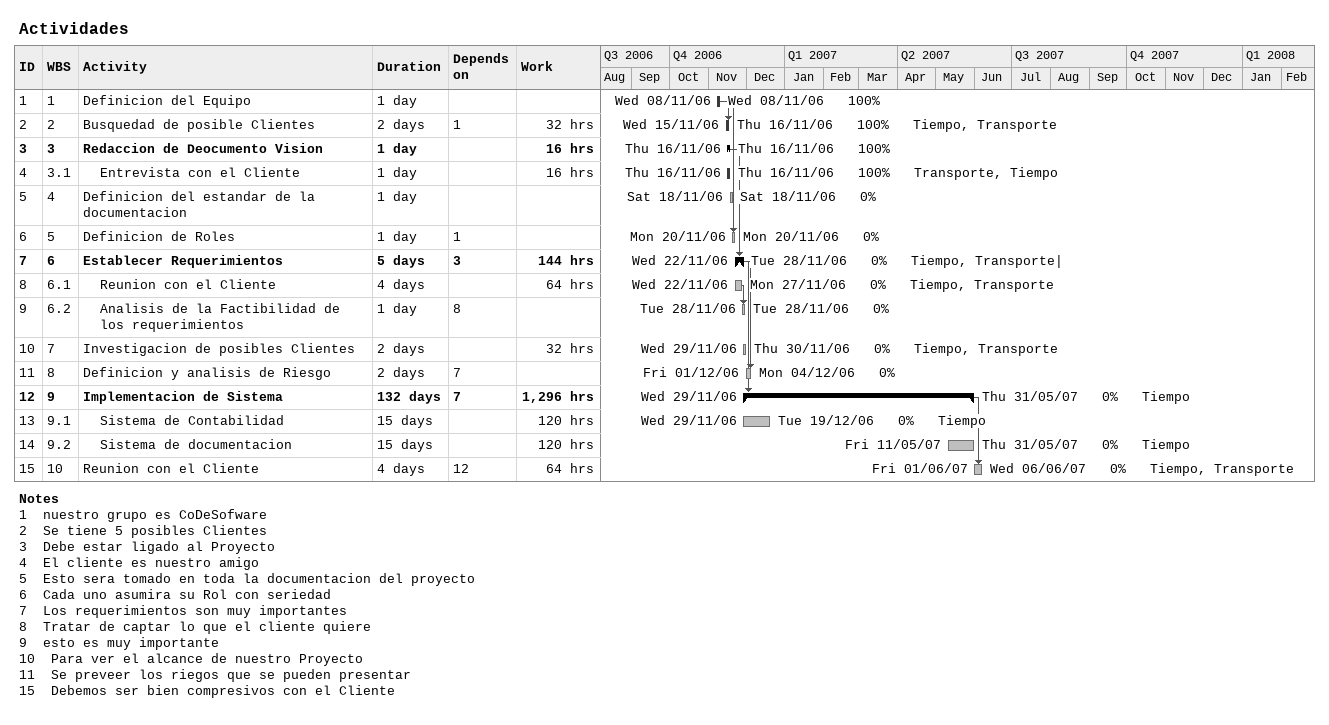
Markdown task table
Actividades

| ID | WBS | Task | Duration | Start | Finish | Predecessors | Resources | % complete | Work (h) |
|---|---|---|---|---|---|---|---|---|---|
| 1 | 1 | Definicion del Equipo | 1d | 2006-11-08 | 2006-11-08 |  |  | 100 |  |
| 2 | 2 | Busquedad de posible Clientes | 2d | 2006-11-15 | 2006-11-16 | 1 | Tiempo, Transporte | 100 | 32 |
| 3 | 3 | **Redaccion de Deocumento Vision** | 1d | 2006-11-16 | 2006-11-16 |  |  | 100 | 16 |
| 4 | 3.1 | Entrevista con el Cliente | 1d | 2006-11-16 | 2006-11-16 |  | Transporte, Tiempo | 100 | 16 |
| 5 | 4 | Definicion del estandar de la documentacion | 1d | 2006-11-18 | 2006-11-18 |  |  | 0 |  |
| 6 | 5 | Definicion de Roles | 1d | 2006-11-20 | 2006-11-20 | 1 |  | 0 |  |
| 7 | 6 | **Establecer Requerimientos** | 5d | 2006-11-22 | 2006-11-28 | 3 | Tiempo, Transporte\| | 0 | 144 |
| 8 | 6.1 | Reunion con el Cliente | 4d | 2006-11-22 | 2006-11-27 |  | Tiempo, Transporte | 0 | 64 |
| 9 | 6.2 | Analisis de la Factibilidad de los requerimientos | 1d | 2006-11-28 | 2006-11-28 | 8 |  | 0 |  |
| 10 | 7 | Investigacion de posibles Clientes | 2d | 2006-11-29 | 2006-11-30 |  | Tiempo, Transporte | 0 | 32 |
| 11 | 8 | Definicion y analisis de Riesgo | 2d | 2006-12-01 | 2006-12-04 | 7 |  | 0 |  |
| 12 | 9 | **Implementacion de Sistema** | 132d | 2006-11-29 | 2007-05-31 | 7 | Tiempo | 0 | 1296 |
| 13 | 9.1 | Sistema de Contabilidad | 15d | 2006-11-29 | 2006-12-19 |  | Tiempo | 0 | 120 |
| 14 | 9.2 | Sistema de documentacion | 15d | 2007-05-11 | 2007-05-31 |  | Tiempo | 0 | 120 |
| 15 | 10 | Reunion con el Cliente | 4d | 2007-06-01 | 2007-06-06 | 12 | Tiempo, Transporte | 0 | 64 |

Notes
- 1: nuestro grupo es CoDeSofware
- 2: Se tiene 5 posibles Clientes
- 3: Debe estar ligado al Proyecto
- 4: El cliente es nuestro amigo
- 5: Esto sera tomado en toda la documentacion del proyecto
- 6: Cada uno asumira su Rol con seriedad
- 7: Los requerimientos son muy importantes
- 8: Tratar de captar lo que el cliente quiere
- 9: esto es muy importante
- 10: Para ver el alcance de nuestro Proyecto
- 11: Se preveer los riegos que se pueden presentar
- 15: Debemos ser bien compresivos con el Cliente
